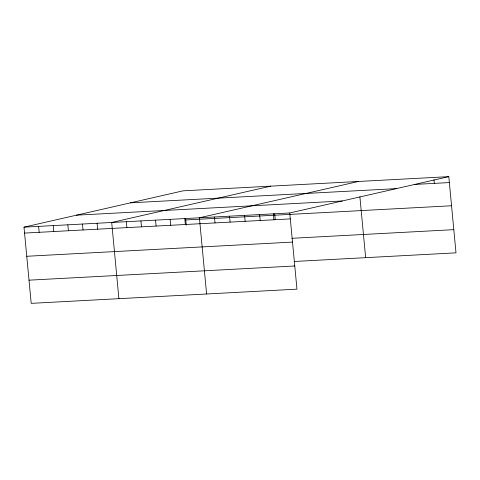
<?xml version="1.0" encoding="UTF-8"?>
<svg xmlns="http://www.w3.org/2000/svg" width="480" height="480" viewBox="0 0 480 480"><rect width="100%" height="100%" fill="white"/><g stroke="black" fill="none" stroke-linecap="round" stroke-linejoin="round"><path stroke-width="0.72" d="M448.8 176.646L289.758 212.97L296.964 289.164L31.2 303.354L24 227.16L183.036 190.836L448.8 176.646L456 252.84L294.018 261.492M270.738 186.15L111.702 222.474L118.902 298.674M358.44 181.47L199.404 217.794L206.604 293.988M414.216 184.452L449.358 182.574M130.554 202.818L396.312 188.634M76.482 215.172L342.24 200.982M24 227.16L289.758 212.97M185.79 219.954L451.548 205.764M24.558 233.088L290.322 218.898M291.828 238.302L453.81 229.656M26.754 256.278L292.512 242.088M29.01 280.17L294.774 265.98M433.95 179.676L434.298 183.378M359.892 196.818L365.64 257.664M274.698 213.774L275.262 219.702M273.354 213.822L273.912 219.75M259.638 214.578L260.202 220.506M244.578 215.382L245.142 221.31M229.524 216.186L230.082 222.114M214.464 216.99L215.022 222.918M185.652 218.502L186.282 225.18M184.782 218.574L185.346 224.508M170.166 219.354L170.73 225.288M155.55 220.134L156.114 226.068M140.934 220.914L141.498 226.848M126.318 221.694L126.876 227.628M97.086 223.254L97.644 229.188M82.47 224.034L83.028 229.968M67.848 224.814L68.412 230.748M53.232 225.594L53.796 231.528M38.616 226.38L39.18 232.308"/></g></svg>
